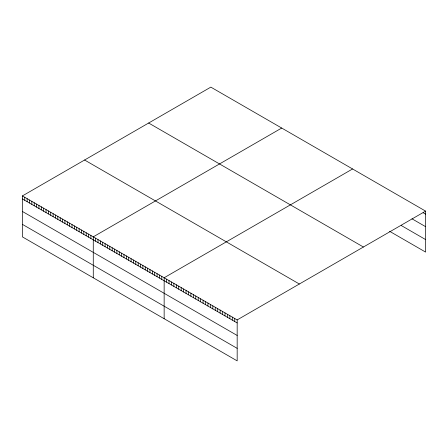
<?xml version="1.0" encoding="UTF-8"?>
<svg xmlns="http://www.w3.org/2000/svg" width="448" height="448" viewBox="0 0 448 448"><rect width="100%" height="100%" fill="white"/><g stroke="black" fill="none" stroke-linecap="round" stroke-linejoin="round"><path stroke-width="0.67" d="M22.4 195.916L237.171 319.911L237.171 360.875L22.4 236.88L22.4 195.916L210.829 87.125L425.6 211.12L425.6 252.084L389.575 231.286M281.702 128.044L93.274 236.835L93.274 277.799M352.576 168.963L164.147 277.754L164.147 318.718M237.171 319.911L425.6 211.12M423.164 212.744L425.6 214.15M411.97 218.798L425.6 226.666M401.257 225.512L425.6 239.568M148.646 123.026L363.418 247.022M84.582 160.014L299.354 284.01M22.4 198.946L237.171 322.941M22.4 211.462L237.171 335.457M22.4 224.358L237.171 348.354M234.735 318.506L234.735 321.535M232.299 317.1L232.299 320.13M229.869 315.694L229.869 318.724M227.433 314.289L227.433 317.318M224.997 312.883L224.997 315.913M222.566 311.478L222.566 314.507M220.13 310.072L220.13 313.102M217.694 308.666L217.694 311.696M215.264 307.261L215.264 310.29M212.828 305.855L212.828 308.885M210.392 304.45L210.392 307.479M207.962 303.05L207.962 306.074M205.526 301.644L205.526 304.668M203.09 300.238L203.09 303.262M200.659 298.833L200.659 301.862M198.223 297.427L198.223 300.457M195.793 296.022L195.793 299.051M193.357 294.616L193.357 297.646M190.921 293.21L190.921 296.24M188.49 291.805L188.49 294.834M186.054 290.399L186.054 293.429M183.618 288.994L183.618 292.023M181.188 287.588L181.188 290.618M178.752 286.182L178.752 289.212M176.316 284.777L176.316 287.806M173.886 283.371L173.886 286.401M171.45 281.966L171.45 284.995M169.014 280.56L169.014 283.59M166.583 279.16L166.583 282.184M161.784 276.388L161.784 279.418M159.421 275.022L159.421 278.051M157.058 273.661L157.058 276.69M154.7 272.294L154.7 275.324M152.337 270.934L152.337 273.963M149.974 269.567L149.974 272.597M147.61 268.206L147.61 271.23M145.247 266.84L145.247 269.87M142.884 265.479L142.884 268.503M140.521 264.113L140.521 267.142M138.158 262.746L138.158 265.776M135.8 261.386L135.8 264.415M133.437 260.019L133.437 263.049M131.074 258.658L131.074 261.688M128.71 257.292L128.71 260.322M126.347 255.931L126.347 258.955M123.984 254.565L123.984 257.594M121.621 253.198L121.621 256.228M119.263 251.838L119.263 254.867M116.9 250.471L116.9 253.501M114.537 249.11L114.537 252.14M112.174 247.744L112.174 250.774M109.81 246.383L109.81 249.407M107.447 245.017L107.447 248.046M105.084 243.65L105.084 246.68M102.721 242.29L102.721 245.319M100.363 240.923L100.363 243.953M98 239.562L98 242.592M95.637 238.196L95.637 241.226M90.91 235.469L90.91 238.498M88.547 234.108L88.547 237.132M86.184 232.742L86.184 235.771M83.826 231.375L83.826 234.405M81.463 230.014L81.463 233.044M79.1 228.648L79.1 231.678M76.737 227.287L76.737 230.317M74.374 225.921L74.374 228.95M72.01 224.56L72.01 227.584M69.647 223.194L69.647 226.223M67.284 221.827L67.284 224.857M64.926 220.466L64.926 223.496M62.563 219.1L62.563 222.13M60.2 217.739L60.2 220.769M57.837 216.373L57.837 219.402M55.474 215.012L55.474 218.042M53.11 213.646L53.11 216.675M50.747 212.285L50.747 215.309M48.39 210.918L48.39 213.948M46.026 209.552L46.026 212.582M43.663 208.191L43.663 211.221M41.3 206.825L41.3 209.854M38.937 205.464L38.937 208.494M36.574 204.098L36.574 207.127M34.21 202.737L34.21 205.761M31.847 201.37L31.847 204.4M29.49 200.004L29.49 203.034M27.126 198.643L27.126 201.673M24.763 197.277L24.763 200.306"/></g></svg>
